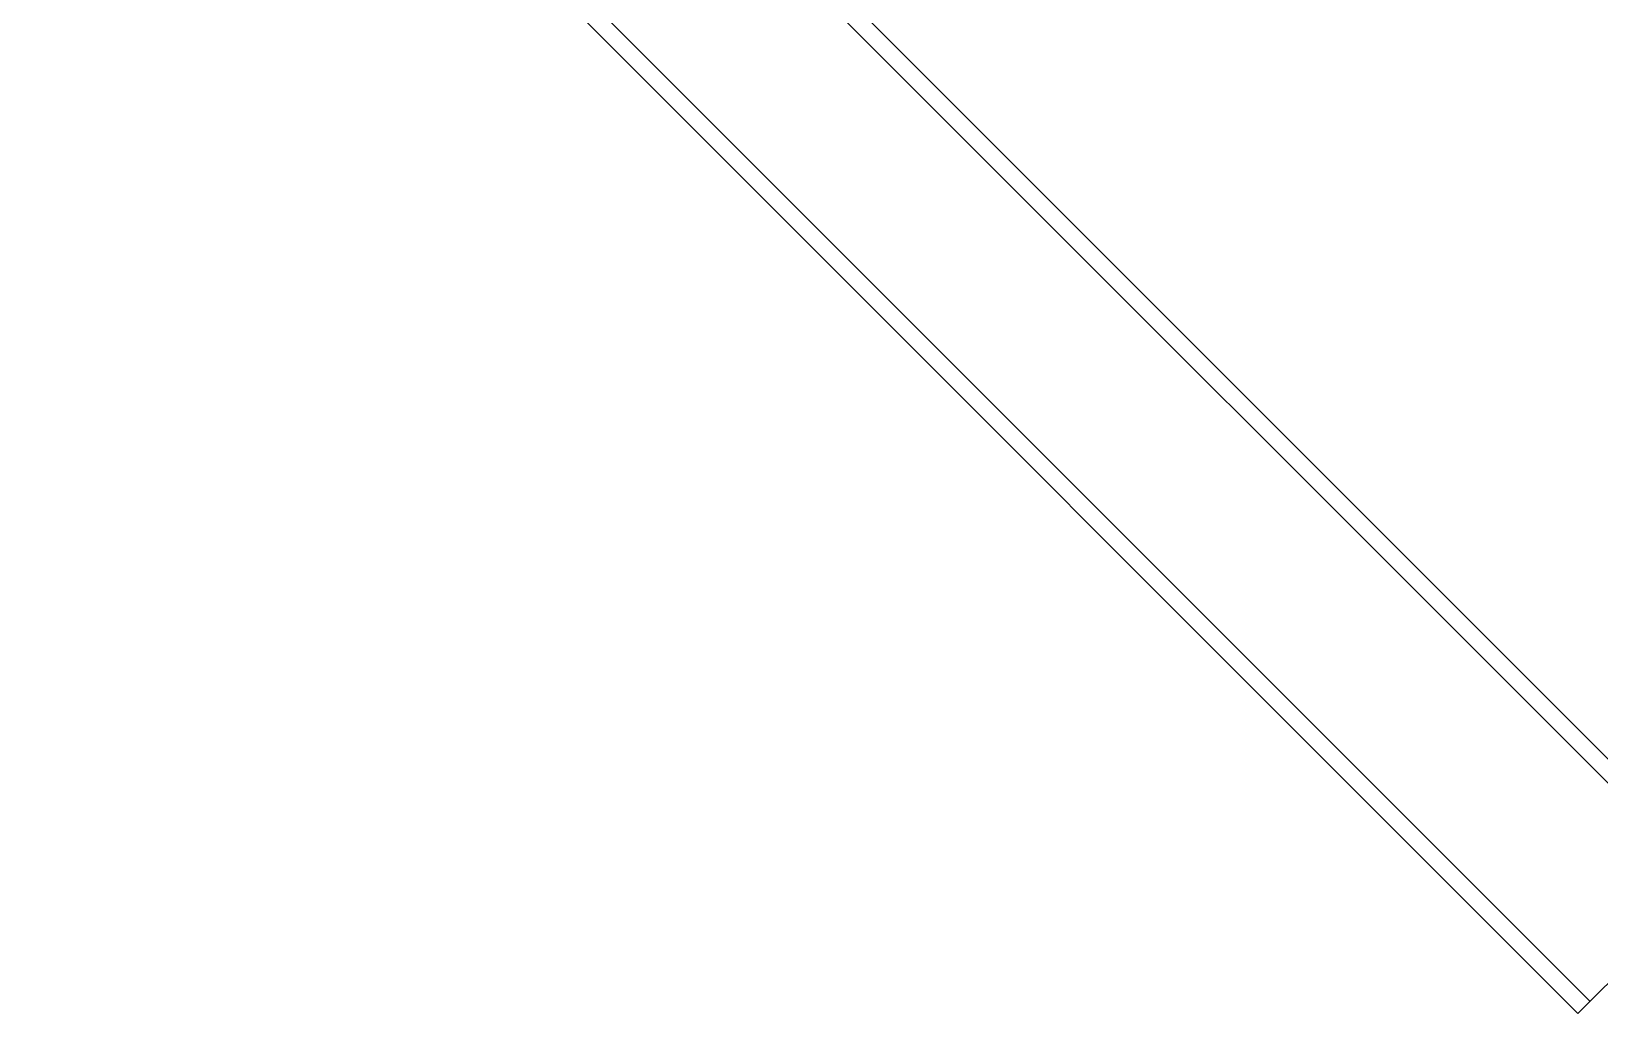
# Model space of a CAD drawing. Extents: x 27938 to 1042331, y -235042 to 1535213.
# Drawn here: x 721628 to 724241, y 753074 to 754710 of the extents above; entities that cross this region are included whole.
import ezdxf

# ---------------------------------------------------------------- set-up
doc = ezdxf.new("R2010")
doc.units = 0
doc.header["$LTSCALE"] = 1000
doc.header["$MEASUREMENT"] = 0

msp = doc.modelspace()

# ---------------------------------------------------------------- linework, layer by layer
for p, q in [((724442, 753310.8), (721864.7, 755888.1)), ((724421.8, 753290.6), (721844.5, 755867.8)), ((724225.2, 753094), (721647.9, 755671.2)), ((724204.9, 753073.7), (721627.7, 755651)), ((724442, 753310.8), (724204.9, 753073.7))]:
    msp.add_line(p, q)

doc.saveas('drawing.dxf')
